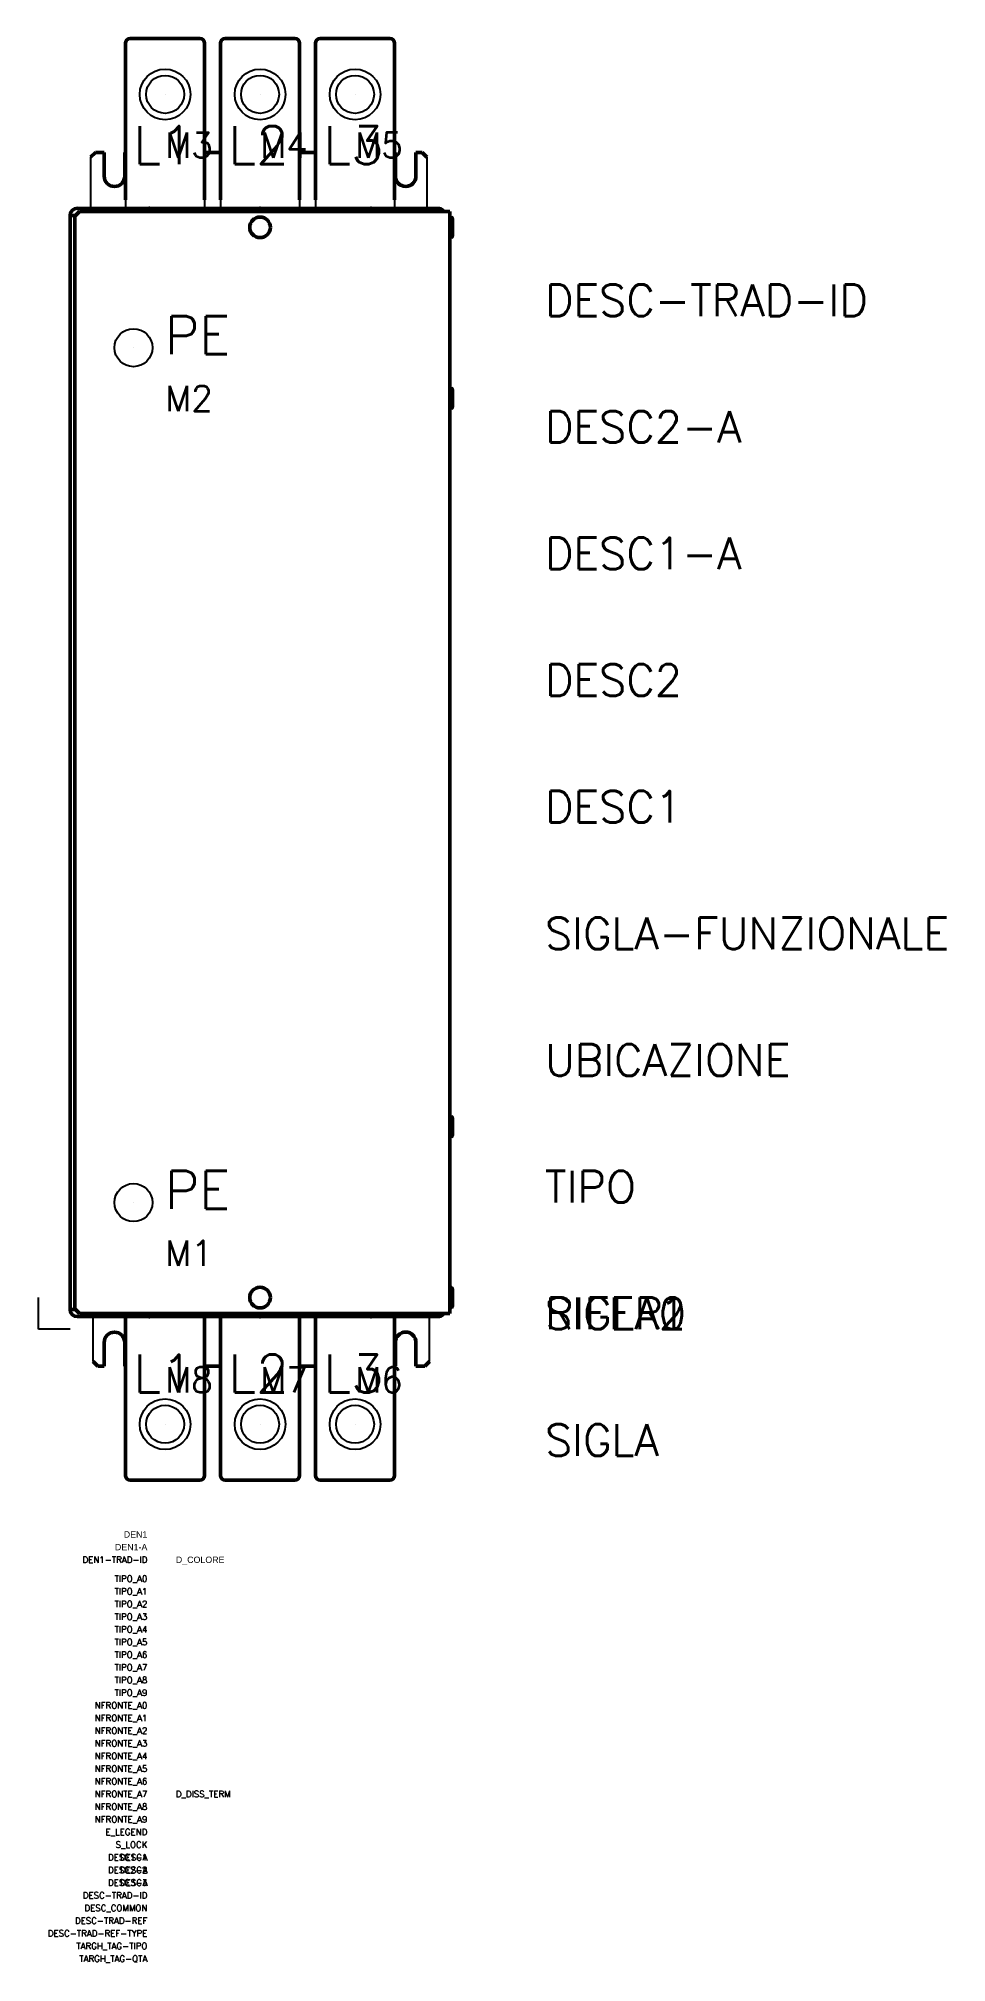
# Model space of a CAD drawing. Extents: x 0 to 72, y -50 to 102.
import ezdxf
from ezdxf.enums import TextEntityAlignment as Align

# ---------------------------------------------------------------- set-up
doc = ezdxf.new("R2010")
doc.units = 0
doc.header["$LTSCALE"] = 4
doc.linetypes.add('DASHED', pattern=[0.75, 0.5, -0.25])
doc.layers.get('0').update_dxf_attribs({"linetype": 'CONTINUOUS'})
for name, color, linetype, lineweight in [('2d ConnectionPoints', 7, 'CONTINUOUS', 50), ('AM_0', 7, 'CONTINUOUS', 50), ('AM_9', 6, 'DASHED', 25)]:
    doc.layers.add(name, color=color, linetype=linetype, lineweight=lineweight)
doc.styles.add('E_Comp-Data', font='arial.ttf')
doc.styles.add('E_Default-Att', font='romans.shx')
doc.styles.add('E_Desc', font='arial.ttf')
doc.styles.add('E_Lang-ID', font='romans.shx')
doc.styles.get("Standard").update_dxf_attribs({"font": 'romans.shx'})

msp = doc.modelspace()

# ---------------------------------------------------------------- linework, layer by layer
for p, q in [((4.12, 92.54), (4.12, 89)), ((30.68, 92.54), (30.68, 89)), ((4.12, 89), (4.12, 88.5)), ((6.88, 89.16), (6.88, 88.5)), ((13.12, 89.16), (13.12, 88.5)), ((14.38, 89.16), (14.38, 88.5)), ((20.62, 89.16), (20.62, 88.5)), ((21.88, 89.16), (21.88, 88.5)), ((28.12, 89.16), (28.12, 88.5)), ((30.68, 89), (30.68, 88.5)), ((0, 0), (0, 2.5)), ((2.5, 0), (0, 0)), ((4.32, -2.54), (4.32, 1)), ((6.88, 0.84), (6.88, 1)), ((13.12, 0.84), (13.12, 1)), ((14.38, 0.84), (14.38, 1)), ((20.62, 0.84), (20.62, 1)), ((21.88, 0.84), (21.88, 1)), ((28.12, 0.84), (28.12, 1)), ((30.88, -2.54), (30.88, 1))]:
    msp.add_line(p, q)
for centre, radius in [((10, 97.5), 2), ((10, 97.5), 1.5), ((17.5, 97.5), 2), ((17.5, 97.5), 1.5), ((25, 97.5), 2), ((25, 97.5), 1.5), ((7.5, 77.5), 1.5), ((7.5, 10), 1.5), ((10, -7.5), 2), ((10, -7.5), 1.5), ((17.5, -7.5), 2), ((17.5, -7.5), 1.5), ((25, -7.5), 2), ((25, -7.5), 1.5)]:
    msp.add_circle(centre, radius)
at = {"layer": '2d ConnectionPoints'}
for p in [(8.75, 88.5), (8.75, 88.5), (17.5, 88.5), (17.5, 88.5), (26.25, 88.5), (26.25, 88.5), (8.75, 1), (17.5, 1), (17.5, 1), (26.25, 1), (26.25, 1)]:
    msp.add_point(p, dxfattribs=at)
at = {"layer": 'AM_0'}
for p, q in [((12.75, 101.91), (7.25, 101.91)), ((20.25, 101.91), (14.75, 101.91)), ((27.75, 101.91), (22.25, 101.91)), ((6.88, 89.16), (6.88, 101.54)), ((13.12, 101.54), (13.12, 89.16)), ((14.38, 89.16), (14.38, 101.54)), ((20.62, 101.54), (20.62, 89.16)), ((21.88, 89.16), (21.88, 101.54)), ((28.12, 101.54), (28.12, 89.16)), ((4.5, 92.91), (4.12, 92.54)), ((5.19, 92.91), (4.5, 92.91)), ((5.19, 91.04), (5.19, 92.91)), ((6.88, 92.91), (6.81, 92.91)), ((6.81, 92.91), (6.81, 91.04)), ((14.38, 92.91), (13.12, 92.91)), ((21.88, 92.91), (20.62, 92.91)), ((28.19, 92.91), (28.12, 92.91)), ((28.19, 91.04), (28.19, 92.91)), ((30.3, 92.91), (29.81, 92.91)), ((29.81, 92.91), (29.81, 91.04)), ((30.68, 92.54), (30.3, 92.91)), ((3.25, 88.25), (2.88, 87.88)), ((3.07, 88.5), (31.55, 88.5)), ((3.25, 88.25), (32.5, 88.25)), ((32.5, 88.25), (32.5, 1.25)), ((2.5, 87.93), (2.92, 87.93)), ((2.5, 87.93), (2.5, 1.57)), ((2.88, 87.88), (2.88, 1.62)), ((32.52, 87.81), (32.5, 87.81)), ((32.7, 87.63), (32.7, 86.37)), ((32.5, 86.19), (32.52, 86.19)), ((32.52, 74.31), (32.5, 74.31)), ((32.7, 74.13), (32.7, 72.87)), ((32.5, 72.69), (32.52, 72.69)), ((32.52, 16.81), (32.5, 16.81)), ((32.7, 16.63), (32.7, 15.37)), ((32.5, 15.19), (32.52, 15.19)), ((32.52, 3.31), (32.5, 3.31)), ((32.7, 3.13), (32.7, 1.87)), ((2.92, 1.57), (2.5, 1.57)), ((2.88, 1.62), (3.25, 1.25)), ((32.5, 1.69), (32.52, 1.69)), ((3.07, 1), (31.55, 1)), ((3.25, 1.25), (32.5, 1.25)), ((4.32, 1.26), (4.32, 1.25)), ((6.88, -11.54), (6.88, 0.84)), ((13.12, 0.84), (13.12, -11.54)), ((14.38, -11.54), (14.38, 0.84)), ((20.62, 0.84), (20.62, -11.54)), ((21.88, -11.54), (21.88, 0.84)), ((28.12, 0.84), (28.12, -11.54)), ((5.19, -2.91), (5.19, -1.04)), ((6.81, -1.04), (6.81, -2.91)), ((28.19, -2.91), (28.19, -1.04)), ((29.81, -1.04), (29.81, -2.91)), ((4.32, -2.54), (4.7, -2.91)), ((4.7, -2.91), (5.19, -2.91)), ((6.81, -2.91), (6.88, -2.91)), ((13.12, -2.91), (14.38, -2.91)), ((20.62, -2.91), (21.88, -2.91)), ((28.12, -2.91), (28.19, -2.91)), ((29.81, -2.91), (30.5, -2.91)), ((30.5, -2.91), (30.88, -2.54)), ((7.25, -11.91), (12.75, -11.91)), ((14.75, -11.91), (20.25, -11.91)), ((22.25, -11.91), (27.75, -11.91))]:
    msp.add_line(p, q, dxfattribs=at)
for points in [[(31.55, 88.5), (31.6, 88.5), (31.65, 88.49), (31.66, 88.49)], [(31.66, 1.01), (31.61, 1), (31.56, 1), (31.55, 1)]]:
    msp.add_lwpolyline(points, dxfattribs=at)
for centre in [(17.5, 87), (17.5, 2.5)]:
    msp.add_circle(centre, 0.813, dxfattribs=at)
for centre, radius, start, end in [((7.25, 101.54), 0.375, 90, 180), ((12.75, 101.54), 0.375, 0, 90), ((14.75, 101.54), 0.375, 90, 180), ((20.25, 101.54), 0.375, 0, 90), ((22.25, 101.54), 0.375, 90, 180), ((27.75, 101.54), 0.375, 0, 90), ((6, 91.04), 0.813, 180, 0), ((29, 91.04), 0.812, 180, 0), ((3.07, 87.93), 0.575, 90, 180), ((31.55, 87.93), 0.575, 34.4174, 78.8086), ((32.52, 87.63), 0.18, 0, 90), ((32.52, 86.37), 0.18, 270, 0), ((32.52, 74.13), 0.18, 0, 90), ((32.52, 72.87), 0.18, 270, 0), ((32.52, 16.63), 0.18, 0, 90), ((32.52, 15.37), 0.18, 270, 0), ((32.52, 3.13), 0.18, 0, 90), ((3.07, 1.57), 0.575, 180, 270), ((32.52, 1.87), 0.18, 270, 0), ((31.55, 1.57), 0.575, 281.1914, 325.5826), ((6, -1.04), 0.812, 0, 180), ((29, -1.04), 0.813, 0, 180), ((7.25, -11.54), 0.375, 180, 270), ((12.75, -11.54), 0.375, 270, 0), ((14.75, -11.54), 0.375, 180, 270), ((20.25, -11.54), 0.375, 270, 0), ((22.25, -11.54), 0.375, 180, 270), ((27.75, -11.54), 0.375, 270, 0)]:
    msp.add_arc(centre, radius, start, end, dxfattribs=at)
at = {"layer": 'AM_9'}
msp.add_line((26.69, 88.52), (26.69, 88.5), dxfattribs=at)

# ---------------------------------------------------------------- texts
at = {"char_height": 3, "attachment_point": 1}
for s, insert in [('L1', (7.5, 95)), ('L2', (15, 95)), ('L3', (22.5, 95)), ('PE', (10, 80)), ('PE', (10, 12.5)), ('L1', (7.5, -2)), ('L2', (15, -2)), ('L3', (22.5, -2))]:
    msp.add_mtext_dynamic_manual_height_columns(s, width=5, gutter_width=1, heights=[0], dxfattribs=dict(at, insert=insert))
at = {"flags": 9}
for tag, p, s, height in [('F3', (10, 97.5), '', 0.00001), ('F4', (17.5, 97.5), '', 0.00001), ('F5', (25, 97.5), '', 0.00001), ('F2', (7.5, 77.5), '', 0.00001), ('F1', (7.5, 10), '', 0.00001), ('TIPOSIG', (0, 0), '3', 0.00000001), ('POSIZIONE', (0, 0), '', 0.00000001), ('P-TABELLA', (0, 0), '', 0.00000001), ('T-TABELLA', (0, 0), '', 0.00000001), ('H-TABELLA', (0, 0), '', 0.00000001), ('CODICE', (0, 0), '1xNNN', 0.00000001), ('NOTE1', (0, 0), '', 0.00000001), ('NOTE2', (0, 0), '', 0.00000001), ('F8', (10, -7.5), '', 0.00001), ('F7', (17.5, -7.5), '', 0.00001), ('F6', (25, -7.5), '', 0.00001)]:
    msp.add_attdef(tag, p, s, height=height, dxfattribs=at)
at = {"color": 4, "flags": 8}
for tag, p in [('M3', (10, 92.5)), ('M4', (17.5, 92.5)), ('M5', (25, 92.5)), ('M2', (10, 72.5)), ('M1', (10, 5)), ('M8', (10, -5)), ('M7', (17.5, -5)), ('M6', (25, -5))]:
    msp.add_attdef(tag, p, '', height=2, dxfattribs=at)
at = {"color": 3}
for tag, p, s, flags in [('DESC-TRAD-ID', (40, 80), '', 8), ('DESC2-A', (40, 70), '', 8), ('DESC1-A', (40, 60), '', 8), ('DESC2', (40, 50), '', 8), ('DESC1', (40, 40), '', 8), ('SIGLA-FUNZIONALE', (40, 30), '', 9), ('UBICAZIONE', (40, 20), '', 8), ('TIPO', (40, 10), '', 9), ('SIGLA0', (40, 0), '', 9), ('SIGLA1', (40, 0), '', 9), ('SIGLA2', (40, 0), '', 9), ('RIFER', (40, 0), 'RIFER ?', 8), ('SIGLA', (40, -10), 'SIGLA ?', 8)]:
    msp.add_attdef(tag, p, s, height=2.5, dxfattribs=dict(at, flags=flags))
at = {"color": 3, "flags": 9}
for tag, text, style, p in [('DEN1', '', 'E_Desc', (8.6, -16.45)), ('DEN1-A', '', 'E_Desc', (8.6, -17.45)), ('TIPO_A0', '', 'E_Default-Att', (8.6, -19.95)), ('TIPO_A1', '', 'E_Default-Att', (8.6, -20.95)), ('TIPO_A2', '', 'E_Default-Att', (8.6, -21.95)), ('TIPO_A3', '', 'E_Default-Att', (8.6, -22.95)), ('TIPO_A4', '', 'E_Default-Att', (8.6, -23.95)), ('TIPO_A5', '', 'E_Default-Att', (8.6, -24.95)), ('TIPO_A6', '', 'E_Default-Att', (8.6, -25.95)), ('TIPO_A7', '', 'E_Default-Att', (8.6, -26.95)), ('TIPO_A8', '', 'E_Default-Att', (8.6, -27.95)), ('TIPO_A9', '', 'E_Default-Att', (8.6, -28.95)), ('NFRONTE_A0', '', 'E_Default-Att', (8.6, -29.95)), ('NFRONTE_A1', '', 'E_Default-Att', (8.6, -30.95)), ('NFRONTE_A2', '', 'E_Default-Att', (8.6, -31.95)), ('NFRONTE_A3', '', 'E_Default-Att', (8.6, -32.95)), ('NFRONTE_A4', '', 'E_Default-Att', (8.6, -33.95)), ('NFRONTE_A5', '', 'E_Default-Att', (8.6, -34.95)), ('NFRONTE_A6', '', 'E_Default-Att', (8.6, -35.95)), ('NFRONTE_A7', '', 'E_Default-Att', (8.6, -36.95)), ('NFRONTE_A8', '', 'E_Default-Att', (8.6, -37.95)), ('NFRONTE_A9', '', 'E_Default-Att', (8.6, -38.95)), ('E_LEGEND', '', 'E_Default-Att', (8.6, -39.95)), ('S_LOCK', '', 'E_Default-Att', (8.6, -40.95)), ('DESC1-A', '', 'E_Default-Att', (8.6, -41.95)), ('DESC2-A', '', 'E_Default-Att', (8.6, -42.95)), ('DESC1', '', 'E_Default-Att', (8.6, -41.95)), ('DESC2', '', 'E_Default-Att', (8.6, -42.95)), ('DESC3-A', '', 'E_Default-Att', (8.6, -43.95)), ('DESC3', '', 'E_Default-Att', (8.6, -43.95)), ('DESC_COMMON', '', 'E_Default-Att', (8.6, -45.95)), ('DESC-TRAD-REF', '', 'E_Default-Att', (8.6, -46.95)), ('DESC-TRAD-REF-TYPE', 'P', 'E_Default-Att', (8.6, -47.95)), ('TARGH_TAG-TIPO', '', 'E_Default-Att', (8.6, -48.95)), ('TARGH_TAG-QTA', '', 'E_Default-Att', (8.6, -49.95))]:
    msp.add_attdef(tag, text=text, height=0.5, dxfattribs=dict(at, style=style)).set_placement(p, align=Align.RIGHT)
at = {"color": 2, "flags": 9}
for tag, style, p in [('DEN1-TRAD-ID', 'E_Lang-ID', (8.6, -18.45)), ('DESC-TRAD-ID', 'E_Default-Att', (8.6, -44.95))]:
    msp.add_attdef(tag, text='E_None', height=0.5, dxfattribs=dict(at, style=style)).set_placement(p, align=Align.RIGHT)
at = {"color": 3, "flags": 9}
for tag, p, style in [('D_COLORE', (10.85, -18.45), 'E_Comp-Data'), ('D_DISS_TERM', (10.85, -36.95), 'E_Default-Att')]:
    msp.add_attdef(tag, p, '', height=0.5, dxfattribs=dict(at, style=style))

doc.saveas('drawing.dxf')
